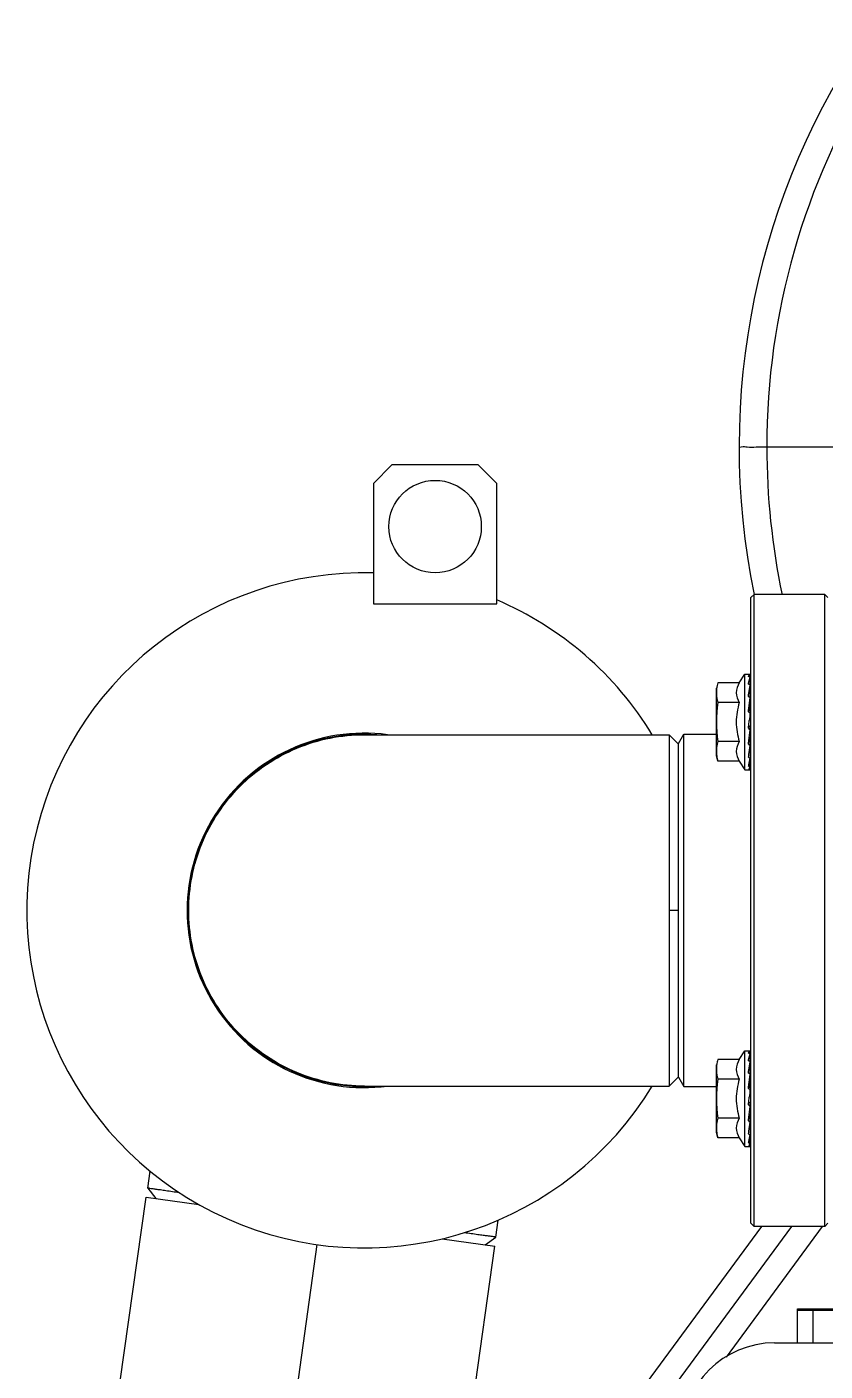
# Model space of a CAD drawing. Header units: millimetres. Extents: x 2513 to 2669, y 1505 to 1675.
# Drawn here: x 2524.7544 to 2525.012, y 1507.0437 to 1507.4773 of the extents above; entities that cross this region are included whole.
import ezdxf

# ---------------------------------------------------------------- set-up
doc = ezdxf.new("R2010")
doc.units = ezdxf.units.MM
doc.linetypes.add('CENTER', pattern=[0.6, 0.375, -0.075, 0.075, -0.075])
for name, color, linetype in [('02___PRT_ALL_AXES', 7, 'Continuous'), ('AXES', 7, 'Continuous'), ('CENTER_LINE', 7, 'Continuous'), ('DEFAULT_1', 7, 'CENTER')]:
    doc.layers.add(name, color=color, linetype=linetype)

msp = doc.modelspace()

# ---------------------------------------------------------------- linework, layer by layer
at = {"linetype": 'Continuous'}
for p, q in [((2524.993173700672, 1507.341822548703), (2525.030954410323, 1507.341822548303)), ((2524.989027209182, 1507.294248052179), (2524.988032966831, 1507.293253809828)), ((2524.988032966831, 1507.091422612453), (2524.988032966831, 1507.293253809828)), ((2524.989027209182, 1507.090428370102), (2524.989027209182, 1507.294248052179)), ((2525.01189478327, 1507.294248052179), (2524.989027209182, 1507.294248052179)), ((2525.01189478327, 1507.090428370102), (2525.01189478327, 1507.294248052179)), ((2525.012889025621, 1507.293253809828), (2525.01189478327, 1507.294248052179)), ((2524.987774223711, 1507.268491235483), (2524.987798636604, 1507.268489936012)), ((2524.98779484365, 1507.265013428758), (2524.987798636419, 1507.268489936008)), ((2524.987789755298, 1507.263207562475), (2524.988032966831, 1507.263131959919)), ((2524.987789755298, 1507.262667867781), (2524.988032966831, 1507.262525781455)), ((2524.987789755298, 1507.26097179252), (2524.987794364746, 1507.262665177465)), ((2524.987794364746, 1507.262665177465), (2524.987798636419, 1507.265013449883)), ((2524.987789755298, 1507.258323908399), (2524.987405596728, 1507.256282502319)), ((2524.987789755298, 1507.258323908399), (2524.988032966831, 1507.258106219517)), ((2524.987801686492, 1507.260962401448), (2524.988032966831, 1507.26078036013)), ((2524.987459463158, 1507.253080479114), (2524.98751805246, 1507.253599874037)), ((2524.987789755298, 1507.255043589321), (2524.987518071753, 1507.253599871846)), ((2524.987789755298, 1507.255043589321), (2524.988032966831, 1507.254825900439)), ((2524.863299563575, 1507.249010025182), (2524.961680832911, 1507.249010025182)), ((2524.961685544453, 1507.249009960162), (2524.961628184428, 1507.192338210838)), ((2524.964593672593, 1507.246101835929), (2524.961685615522, 1507.249009957104)), ((2524.964668271732, 1507.246176434385), (2524.966390350009, 1507.249159161435)), ((2524.966390349837, 1507.135517260747), (2524.966390349837, 1507.249159161534)), ((2524.966390349837, 1507.249159161534), (2524.976897452493, 1507.249159161534)), ((2524.987341849803, 1507.252021605081), (2524.988032966831, 1507.251440319576)), ((2524.987566304112, 1507.248702987722), (2524.988032966831, 1507.248357827944)), ((2524.987789755298, 1507.25152649018), (2524.988032966831, 1507.25133505779)), ((2524.964668271569, 1507.246027236529), (2524.964593672593, 1507.246101835929)), ((2524.964668271569, 1507.138499987802), (2524.964668271569, 1507.24617643448)), ((2524.987789755298, 1507.248196825039), (2524.988032966831, 1507.248054738712)), ((2524.987789755298, 1507.245456200654), (2524.987794637103, 1507.24363512767)), ((2524.987789755298, 1507.245456200654), (2524.988032966831, 1507.245380598099)), ((2524.987797561976, 1507.245974189532), (2524.988032966831, 1507.245844957743)), ((2524.987789755298, 1507.243635176774), (2524.988032966831, 1507.243635176774)), ((2524.987789755298, 1507.242953395755), (2524.988032966831, 1507.24302899831)), ((2524.98779308503, 1507.244274868738), (2524.988032966831, 1507.244204798204)), ((2524.987794510731, 1507.241383163599), (2524.987798636604, 1507.24140479213)), ((2524.987794637103, 1507.24363512767), (2524.987798636419, 1507.241404792233)), ((2524.987798636604, 1507.238668775073), (2524.987794671786, 1507.241383740451)), ((2524.987797333268, 1507.238665068172), (2524.987798636604, 1507.238668775073)), ((2524.98779744006, 1507.238668773621), (2524.987797613981, 1507.238531577289)), ((2524.987797613981, 1507.238531577289), (2524.987798636419, 1507.237671022221)), ((2524.961628184458, 1507.192338211572), (2524.96168554468, 1507.135666462128)), ((2524.964668527561, 1507.192338211349), (2524.961628454634, 1507.19233821136)), ((2524.987774223711, 1507.147006699535), (2524.987798636604, 1507.147005400064)), ((2524.98779484365, 1507.14352889281), (2524.987798636419, 1507.147005400061)), ((2524.987789755298, 1507.141723026527), (2524.988032966831, 1507.141647423972)), ((2524.987789755298, 1507.141183331834), (2524.988032966831, 1507.141041245507)), ((2524.987789755298, 1507.139487256572), (2524.987794364746, 1507.141180641518)), ((2524.987794364746, 1507.141180641518), (2524.987798636419, 1507.143528913936)), ((2524.961685616157, 1507.135666465503), (2524.964668271569, 1507.138649185761)), ((2524.964668271732, 1507.138499987896), (2524.966390350009, 1507.135517260846)), ((2524.987789755298, 1507.136839372451), (2524.987405596728, 1507.134797966371)), ((2524.987789755298, 1507.136839372451), (2524.988032966831, 1507.136621683569)), ((2524.987801686492, 1507.1394778655), (2524.988032966831, 1507.139295824182)), ((2524.863299563583, 1507.1356663971), (2524.961680832629, 1507.1356663971)), ((2524.966390349837, 1507.135517260747), (2524.976897452493, 1507.135517260747)), ((2524.987459463158, 1507.131595943167), (2524.98751805246, 1507.132115338089)), ((2524.987789755298, 1507.133559053374), (2524.987518071753, 1507.132115335898)), ((2524.987789755298, 1507.133559053374), (2524.988032966831, 1507.133341364491)), ((2524.987341849803, 1507.130537069134), (2524.988032966831, 1507.129955783628)), ((2524.987789755298, 1507.130041954232), (2524.988032966831, 1507.129850521842)), ((2524.987566304112, 1507.127218451775), (2524.988032966831, 1507.126873291997)), ((2524.987789755298, 1507.126712289091), (2524.988032966831, 1507.126570202764)), ((2524.987789755298, 1507.123971664706), (2524.987794637103, 1507.122150591722)), ((2524.987789755298, 1507.123971664706), (2524.988032966831, 1507.123896062151)), ((2524.987797561976, 1507.124489653584), (2524.988032966831, 1507.124360421795)), ((2524.987789755298, 1507.122150640827), (2524.988032966831, 1507.122150640827)), ((2524.987789755298, 1507.121468859807), (2524.988032966831, 1507.121544462362)), ((2524.98779308503, 1507.122790332791), (2524.988032966831, 1507.122720262257)), ((2524.987794510731, 1507.119898627651), (2524.987798636604, 1507.119920256182)), ((2524.987794637103, 1507.122150591722), (2524.987798636419, 1507.119920256286)), ((2524.987798636604, 1507.117184239125), (2524.987794671786, 1507.119899204503)), ((2524.987797333268, 1507.117180532224), (2524.987798636604, 1507.117184239125)), ((2524.98779744006, 1507.117184237673), (2524.987797613981, 1507.117047041342)), ((2524.987797613981, 1507.117047041342), (2524.987798636419, 1507.116186486273)), ((2524.793437112304, 1507.102757990383), (2524.79419828061, 1507.108173984293)), ((2524.793436514303, 1507.102753243887), (2524.79597510153, 1507.099384501046)), ((2524.90567768795, 1507.08698360591), (2524.906438821389, 1507.092399351734)), ((2524.991442180725, 1507.090428370102), (2524.934134725247, 1507.012628683333)), ((2525.011045532291, 1507.090428370102), (2524.979994362273, 1507.048273797349)), ((2524.988032966831, 1507.091422612453), (2524.989027209182, 1507.090428370102)), ((2525.01189478327, 1507.090428370102), (2524.989027209182, 1507.090428370102)), ((2525.012889025621, 1507.091422612453), (2525.01189478327, 1507.090428370102)), ((2524.90230815649, 1507.084440364745), (2524.905676954925, 1507.086978879317)), ((2525.003115623305, 1507.052846009212), (2525.003115623305, 1507.063782675079)), ((2525.003115623305, 1507.063782675079), (2525.190586446258, 1507.063782675079)), ((2525.003115623305, 1507.063434690256), (2525.190385941822, 1507.063434690256)), ((2525.008086835063, 1507.052846009212), (2525.008086835063, 1507.063782675079))]:
    msp.add_line(p, q, dxfattribs=at)
for centre, radius, start, end in [((2525.220854698305, 1507.341822548703), 0.2366296796799216, 145.0709268946882, 191.5943596067626), ((2525.220808338929, 1507.34230412036), 0.2276351454818509, 147.9286238963831, 180.1212117039052), ((2525.222691854844, 1507.341536241803), 0.2295183327456561, 179.9285277932984, 191.9230937579016), ((2524.045310520333, 1507.262818266948), 0.9424899509271835, 359.7267782529134, 359.886942713879), ((2525.170609071303, 1507.232966960211), 0.1842499149833654, 172.8332872488737, 173.5703438041374), ((2524.876134299948, 1507.256588467385), 0.1116661423961095, 359.2072994122537, 359.6741428202949), ((2524.8702292337, 1507.249935039744), 0.1175712930645658, 0.3249062990180055, 0.7755819966788062), ((2524.030358937242, 1507.243661510799), 0.9574415598040394, 0.112956468288714, 0.2714059503021519), ((2524.045310520333, 1507.141333731), 0.9424899509271835, 359.7267782529134, 359.886942713879), ((2525.170609071306, 1507.111482424263), 0.1842499149869446, 172.8332872488737, 173.5703438041374), ((2524.876134299948, 1507.135103931437), 0.1116661423961095, 359.2072994122537, 359.6741428202949), ((2524.8702292337, 1507.128450503796), 0.1175712930645658, 0.3249062990180055, 0.7755819966788062), ((2524.030358937242, 1507.122176974851), 0.9574415598040394, 0.112956468288714, 0.2714059503021519), ((2525.220854698305, 1506.797822846027), 0.254918951116987, 101.2011361508318, 78.89886385321802), ((2525.220854698305, 1506.797822846027), 0.2536602252505167, 101.2011361508318, 78.89886385321802)]:
    msp.add_arc(centre, radius, start, end, dxfattribs=at)
for centre, major_axis, ratio, start_param, end_param in [((2524.988032966831, 1507.253080479114), (0.0165640034145719, -0.01058250206511405), 0.6763322917000001, 1.991651255, 2.0227590262), ((2524.988032966831, 1507.253080479114), (0.01698607831278014, -0.01330813308857904), 0.457479294, 1.9279416692, 1.9590494403), ((2524.988032966831, 1507.253080479114), (0.01762197005379887, -0.01469094476624671), 0.2641499345, 1.8005379894, 1.8316457605), ((2524.988032966831, 1507.253080479114), (0.01799550968082056, -0.01533213171506529), 0.08639483460000001, 1.6572588475, 1.6883666186), ((2524.988032966831, 1507.253080479114), (0.01799550968082056, -0.01533213171506529), 0.08639483460000001, -1.5414152487, -1.5103074776), ((2524.988032966831, 1507.253080479114), (0.01762197005379887, -0.01469094476624671), 0.2641499345, -1.3981361068, -1.3670283357), ((2524.988032966831, 1507.253080479114), (0.01698607831278014, -0.01330813308857904), 0.457479294, -1.270732427, -1.2396246559), ((2524.988032966831, 1507.253080479114), (0.0165640034145719, -0.01058250206511405), 0.6763322917000001, -1.2070228412, -1.1759150598), ((2524.988032966831, 1507.253080479114), (0.01804419515597729, 0), 0.8540561835, -1.6148909337, -1.5837831626), ((2524.988032966831, 1507.131595943167), (0.0165640034145719, -0.01058250206511405), 0.6763322917000001, 1.991651255, 2.0227590262), ((2524.988032966831, 1507.131595943167), (0.01698607831278014, -0.01330813308857904), 0.457479294, 1.9279416692, 1.9590494403), ((2524.988032966831, 1507.131595943167), (0.01762197005379887, -0.01469094476624671), 0.2641499345, 1.8005379894, 1.8316457605), ((2524.988032966831, 1507.131595943167), (0.01799550968082056, -0.01533213171506529), 0.08639483460000001, 1.6572588475, 1.6883666186), ((2524.988032966831, 1507.131595943167), (0.01799550968082056, -0.01533213171506529), 0.08639483460000001, -1.5414152487, -1.5103074776), ((2524.988032966831, 1507.131595943167), (0.01762197005379887, -0.01469094476624671), 0.2641499345, -1.3981361068, -1.3670283357), ((2524.988032966831, 1507.131595943167), (0.01698607831278014, -0.01330813308857904), 0.457479294, -1.270732427, -1.2396246559), ((2524.988032966831, 1507.131595943167), (0.0165640034145719, -0.01058250206511405), 0.6763322917000001, -1.2070228412, -1.1759150598), ((2524.988032966831, 1507.131595943167), (0.01804419515597729, 0), 0.8540561835, -1.6148909337, -1.5837831626)]:
    msp.add_ellipse(centre, major_axis=major_axis, ratio=ratio, start_param=start_param, end_param=end_param, dxfattribs=at)
for points, knots in [([(2524.984246322512, 1507.34182256355), (2524.984250070139, 1507.341596444461), (2524.985646199418, 1507.34212996663), (2524.987006079593, 1507.341646651224), (2524.989997034855, 1507.341891289442), (2524.992033728899, 1507.341823671404), (2524.993173683604, 1507.341822546303)], [0, 0, 0, 0, 0.0759967488, 0.2925274461, 0.6169231097, 1, 1, 1, 1]), ([(2524.98723757295, 1507.267780115262), (2524.987305185222, 1507.267965782308), (2524.987401254425, 1507.268247899037), (2524.987664434029, 1507.268491309018), (2524.987774050242, 1507.26849123331)], [0, 0, 0, 0, 0.6431890294, 1, 1, 1, 1]), ([(2524.98723757295, 1507.265310981302), (2524.98727996121, 1507.265546830808), (2524.987429437597, 1507.266327207506), (2524.987602399927, 1507.267109080152), (2524.987798636604, 1507.267629080946)], [0, 0, 0, 0, 0.3012583607, 1, 1, 1, 1]), ([(2524.98723757295, 1507.261366668274), (2524.987281086757, 1507.261702198822), (2524.987443891889, 1507.26292123846), (2524.98762656624, 1507.264138564038), (2524.987798636604, 1507.265013449785)], [0, 0, 0, 0, 0.2750764276, 1, 1, 1, 1]), ([(2524.98723757295, 1507.256422918543), (2524.987281808455, 1507.256817840737), (2524.987453374132, 1507.258331530028), (2524.987637264454, 1507.259844121969), (2524.987798636604, 1507.260958526249)], [0, 0, 0, 0, 0.260855221, 1, 1, 1, 1]), ([(2524.806612639175, 1507.192338210838), (2524.806605998913, 1507.199629858539), (2524.809521974935, 1507.214478702225), (2524.822055555514, 1507.233343581931), (2524.840943181395, 1507.246040558575), (2524.855900443452, 1507.249009965223), (2524.863299354845, 1507.249009960162)], [0, 0, 0, 0, 0.2472837601, 0.4982745288, 0.7490786793, 1, 1, 1, 1]), ([(2524.98723757295, 1507.245970891229), (2524.98728311214, 1507.246340397641), (2524.987469764723, 1507.247884060245), (2524.987650686001, 1507.249428432574), (2524.987798636604, 1507.250601745743)], [0, 0, 0, 0, 0.2394369382, 1, 1, 1, 1]), ([(2524.98723757295, 1507.241723282395), (2524.987284089107, 1507.242010829663), (2524.987481275945, 1507.243284606764), (2524.987657750212, 1507.244561434616), (2524.987798636604, 1507.245549069352)], [0, 0, 0, 0, 0.2259921409, 1, 1, 1, 1]), ([(2524.98723757295, 1507.238845519101), (2524.987285831346, 1507.23901460192), (2524.987501506621, 1507.239853788976), (2524.987665098436, 1507.240705044807), (2524.987794510731, 1507.241383163599)], [0, 0, 0, 0, 0.2029975484, 1, 1, 1, 1]), ([(2524.98723757295, 1507.237684702069), (2524.987362744781, 1507.237735162951), (2524.987584716382, 1507.238091165593), (2524.987715651803, 1507.238432900612), (2524.987797333268, 1507.238665068172)], [0, 0, 0, 0, 0.3541545751, 1, 1, 1, 1]), ([(2524.863299353077, 1507.135666462129), (2524.855901110904, 1507.135666484694), (2524.840945160588, 1507.138635292453), (2524.822058651384, 1507.151330184474), (2524.809522726532, 1507.170194456558), (2524.806606615095, 1507.185044677077), (2524.806612431443, 1507.192338211572)], [0, 0, 0, 0, 0.250898498, 0.5016812717, 0.7526524018999999, 1, 1, 1, 1]), ([(2524.98723757295, 1507.146295579315), (2524.987305185222, 1507.146481246361), (2524.987401254425, 1507.146763363089), (2524.987664434029, 1507.14700677307), (2524.987774050242, 1507.147006697363)], [0, 0, 0, 0, 0.6431890294, 1, 1, 1, 1]), ([(2524.98723757295, 1507.143826445354), (2524.98727996121, 1507.144062294861), (2524.987429437597, 1507.144842671559), (2524.987602399927, 1507.145624544205), (2524.987798636604, 1507.146144544998)], [0, 0, 0, 0, 0.3012583607, 1, 1, 1, 1]), ([(2524.98723757295, 1507.139882132327), (2524.987281086757, 1507.140217662874), (2524.987443891889, 1507.141436702512), (2524.98762656624, 1507.14265402809), (2524.987798636604, 1507.143528913837)], [0, 0, 0, 0, 0.2750764276, 1, 1, 1, 1]), ([(2524.98723757295, 1507.134938382596), (2524.987281808455, 1507.135333304789), (2524.987453374132, 1507.13684699408), (2524.987637264454, 1507.138359586021), (2524.987798636604, 1507.139473990301)], [0, 0, 0, 0, 0.260855221, 1, 1, 1, 1]), ([(2524.98723757295, 1507.124486355282), (2524.98728311214, 1507.124855861694), (2524.987469764723, 1507.126399524297), (2524.987650686001, 1507.127943896627), (2524.987798636604, 1507.129117209795)], [0, 0, 0, 0, 0.2394369382, 1, 1, 1, 1]), ([(2524.98723757295, 1507.120238746448), (2524.987284089107, 1507.120526293715), (2524.987481275945, 1507.121800070816), (2524.987657750212, 1507.123076898669), (2524.987798636604, 1507.124064533404)], [0, 0, 0, 0, 0.2259921409, 1, 1, 1, 1]), ([(2524.98723757295, 1507.117360983153), (2524.987285831346, 1507.117530065972), (2524.987501506621, 1507.118369253028), (2524.987665098436, 1507.11922050886), (2524.987794510731, 1507.119898627651)], [0, 0, 0, 0, 0.2029975484, 1, 1, 1, 1]), ([(2524.98723757295, 1507.116200166121), (2524.987362744781, 1507.116250627004), (2524.987584716382, 1507.116606629646), (2524.987715651803, 1507.116948364664), (2524.987797333268, 1507.117180532224)], [0, 0, 0, 0, 0.3541545751, 1, 1, 1, 1]), ([(2524.803502915702, 1507.101265942432), (2524.802063415846, 1507.101474961041), (2524.800046018329, 1507.10176673212), (2524.797555046058, 1507.102134694997), (2524.796122470367, 1507.102337556697), (2524.795013871616, 1507.102521922923), (2524.794180087344, 1507.102600939368), (2524.793740129996, 1507.102750846517), (2524.793470628568, 1507.102707975757), (2524.793436569468, 1507.102753170685)], [0, 0, 0, 0, 0.4288420005, 0.6007348099, 0.7428419925, 0.8543751908, 0.93467493, 0.9833157523999999, 1, 1, 1, 1]), ([(2524.905676881362, 1507.086978823886), (2524.905631687591, 1507.086944770215), (2524.905384447216, 1507.087060260636), (2524.904920213882, 1507.087037429157), (2524.904096937668, 1507.087191298129), (2524.902980447666, 1507.08731964703), (2524.901547419971, 1507.087519519773), (2524.899051440058, 1507.087852426597), (2524.89703169884, 1507.088128038373), (2524.895590294127, 1507.088323904157)], [0, 0, 0, 0, 0.016682584, 0.0653223184, 0.1456209807, 0.2571534228, 0.3992593916, 0.5711525424, 1, 1, 1, 1])]:
    msp.add_open_spline(points, degree=3, knots=knots, dxfattribs=at)
for points in [[(2524.98723757295, 1507.251076021288), (2524.987311260995, 1507.251744204321), (2524.987384555227, 1507.252412431739), (2524.987459463158, 1507.253080479114)], [(2524.98723757295, 1507.12959148534), (2524.987311260995, 1507.130259668373), (2524.987384555227, 1507.130927895792), (2524.987459463158, 1507.131595943167)]]:
    msp.add_open_spline(points, degree=3, dxfattribs=at)
at = {"layer": '02___PRT_ALL_AXES', "linetype": 'Continuous'}
for p, q in [((2524.87220373287, 1507.336006230946), (2524.866238278761, 1507.330040776837)), ((2524.900042518715, 1507.336006230946), (2524.87220373287, 1507.336006230946)), ((2524.906007972825, 1507.330040776837), (2524.900042518715, 1507.336006230946)), ((2524.866238278761, 1507.330040776837), (2524.866238278761, 1507.291265325124)), ((2524.906007972825, 1507.291265325124), (2524.906007972825, 1507.330040776837)), ((2524.866238278761, 1507.291265325124), (2524.906007972825, 1507.291265325124))]:
    msp.add_line(p, q, dxfattribs=at)
msp.add_circle((2524.886123125793, 1507.316121383914), 0.01491363527394464, dxfattribs=at)
for radius, start, end in [(0.1088695374997959, 88.43005616866473, 328.6309461632114), (0.1088695374997959, 31.36908002724974, 66.87776387018316), (0.05716893521678778, 82.43957174435795, 277.5604282556339), (0.05682095039372907, 85.8497003396412, 274.1502996603588)]:
    msp.add_arc((2524.863255551706, 1507.192338211141), radius, start, end, dxfattribs=at)
at = {"layer": 'AXES', "linetype": 'Continuous'}
for p, q in [((2525.01189478327, 1507.294248052179), (2524.989027209182, 1507.294248052179)), ((2524.984282373854, 1507.26570905308), (2524.986044482128, 1507.268491235564)), ((2524.986044482128, 1507.237669722665), (2524.986044482128, 1507.268491235564)), ((2524.986044482128, 1507.268491235564), (2524.987774616269, 1507.268491235564)), ((2524.977370735781, 1507.26570905308), (2524.976897452493, 1507.264017144982)), ((2524.976897452493, 1507.242143813247), (2524.976897452493, 1507.264017144982)), ((2524.984282373854, 1507.26570905308), (2524.977370735781, 1507.26570905308)), ((2524.984282373854, 1507.259394766097), (2524.977370735781, 1507.259394766097)), ((2524.984282373854, 1507.246766192132), (2524.977370735781, 1507.246766192132)), ((2524.977370735781, 1507.240451905149), (2524.976897452493, 1507.242143813247)), ((2524.984282373854, 1507.240451905149), (2524.977370735781, 1507.240451905149)), ((2524.984282373854, 1507.240451905149), (2524.986044482128, 1507.237669722665)), ((2524.986044482128, 1507.237669722665), (2524.98723757295, 1507.237669722665)), ((2524.984282373854, 1507.144224517132), (2524.986044482128, 1507.147006699617)), ((2524.986044482128, 1507.116185186717), (2524.986044482128, 1507.147006699617)), ((2524.986044482128, 1507.147006699617), (2524.987774616269, 1507.147006699617)), ((2524.977370735781, 1507.144224517132), (2524.976897452493, 1507.142532609034)), ((2524.976897452493, 1507.120659277299), (2524.976897452493, 1507.142532609034)), ((2524.984282373854, 1507.144224517132), (2524.977370735781, 1507.144224517132)), ((2524.984282373854, 1507.13791023015), (2524.977370735781, 1507.13791023015)), ((2524.984282373854, 1507.125281656184), (2524.977370735781, 1507.125281656184)), ((2524.977370735781, 1507.118967369202), (2524.976897452493, 1507.120659277299)), ((2524.984282373854, 1507.118967369202), (2524.977370735781, 1507.118967369202)), ((2524.984282373854, 1507.118967369202), (2524.986044482128, 1507.116185186717)), ((2524.986044482128, 1507.116185186717), (2524.98723757295, 1507.116185186717)), ((2525.01189478327, 1507.090428370102), (2524.989027209182, 1507.090428370102)), ((2524.995658805668, 1507.052846009212), (2525.18232458289, 1507.052846009212))]:
    msp.add_line(p, q, dxfattribs=at)
for centre, radius, start, end in [((2525.019254977262, 1507.253080479114), 0.04235752476811096, 171.426894998396, 188.5731050016039), ((2524.987573538702, 1507.243612438043), 0.01067608674697366, 180.018190041534, 187.8242235208721), ((2524.988090510833, 1507.243694228633), 0.011199385640646, 187.8787160529546, 196.828565775016), ((2525.019254977262, 1507.131595943167), 0.04235752476811096, 171.426894998396, 188.5731050016039), ((2524.987573538703, 1507.122127902095), 0.01067608674747078, 180.018190041534, 187.8242235208721), ((2524.988090510833, 1507.122209692685), 0.01119938564034773, 187.8787160529546, 196.828565775016), ((2524.995658805668, 1507.023018738664), 0.02982727054788928, 90, 180)]:
    msp.add_arc(centre, radius, start, end, dxfattribs=at)
for points, knots in [([(2524.977370735781, 1507.26570905308), (2524.977292582299, 1507.265449847303), (2524.977020146739, 1507.264418695352), (2524.976897452493, 1507.263347458909), (2524.976897452493, 1507.262551909589)], [0, 0, 0, 0, 0.2539026988, 1, 1, 1, 1]), ([(2524.976897452493, 1507.262551909589), (2524.976897452493, 1507.261756360268), (2524.977020146739, 1507.260685123825), (2524.977292582299, 1507.259653971874), (2524.977370735781, 1507.259394766097)], [0, 0, 0, 0, 0.7460973012000001, 1, 1, 1, 1]), ([(2524.984282373854, 1507.26570905308), (2524.983711327421, 1507.264764939102), (2524.982863101991, 1507.262551975085), (2524.983711279821, 1507.260338958773), (2524.984282373854, 1507.259394766097)], [0, 0, 0, 0, 0.4999791618, 1, 1, 1, 1]), ([(2524.977370735781, 1507.246766192132), (2524.977292582299, 1507.246506986355), (2524.977020146739, 1507.245475834404), (2524.976897452493, 1507.244404597961), (2524.976897452493, 1507.243609048641)], [0, 0, 0, 0, 0.2539026988, 1, 1, 1, 1]), ([(2524.984282373854, 1507.246766192132), (2524.983711299912, 1507.245822032671), (2524.982863098158, 1507.243609038712), (2524.983711307127, 1507.24139605268), (2524.984282373854, 1507.240451905149)], [0, 0, 0, 0, 0.5000031588, 1, 1, 1, 1]), ([(2524.977370735781, 1507.144224517132), (2524.977292582299, 1507.143965311355), (2524.977020146739, 1507.142934159405), (2524.976897452493, 1507.141862922961), (2524.976897452493, 1507.141067373641)], [0, 0, 0, 0, 0.2539026988, 1, 1, 1, 1]), ([(2524.976897452493, 1507.141067373641), (2524.976897452493, 1507.140271824321), (2524.977020146739, 1507.139200587877), (2524.977292582299, 1507.138169435927), (2524.977370735781, 1507.13791023015)], [0, 0, 0, 0, 0.7460973012000001, 1, 1, 1, 1]), ([(2524.984282373854, 1507.144224517132), (2524.983711327421, 1507.143280403154), (2524.982863101991, 1507.141067439137), (2524.983711279821, 1507.138854422825), (2524.984282373854, 1507.13791023015)], [0, 0, 0, 0, 0.4999791618, 1, 1, 1, 1]), ([(2524.977370735781, 1507.125281656184), (2524.977292582299, 1507.125022450407), (2524.977020146739, 1507.123991298457), (2524.976897452493, 1507.122920062013), (2524.976897452493, 1507.122124512693)], [0, 0, 0, 0, 0.2539026988, 1, 1, 1, 1]), ([(2524.984282373854, 1507.125281656184), (2524.983711299912, 1507.124337496724), (2524.982863098158, 1507.122124502765), (2524.983711307127, 1507.119911516732), (2524.984282373854, 1507.118967369202)], [0, 0, 0, 0, 0.5000031588, 1, 1, 1, 1])]:
    msp.add_open_spline(points, degree=3, knots=knots, dxfattribs=at)
for points in [[(2524.984282373854, 1507.259394766097), (2524.983665574308, 1507.257355250429), (2524.983287199269, 1507.255211222139), (2524.983287199269, 1507.253080479114)], [(2524.983287199269, 1507.253080479114), (2524.983287199269, 1507.250949736089), (2524.983665574308, 1507.2488057078), (2524.984282373854, 1507.246766192132)], [(2524.984282373854, 1507.13791023015), (2524.983665574308, 1507.135870714482), (2524.983287199269, 1507.133726686192), (2524.983287199269, 1507.131595943167)], [(2524.983287199269, 1507.131595943167), (2524.983287199269, 1507.129465200142), (2524.983665574308, 1507.127321171852), (2524.984282373854, 1507.125281656184)]]:
    msp.add_open_spline(points, degree=3, dxfattribs=at)
at = {"layer": 'CENTER_LINE', "linetype": 'Continuous'}
for p, q in [((2524.784432976934, 1507.039761827106), (2524.792873656196, 1507.099820380762)), ((2524.792873656196, 1507.099820380762), (2524.809929351251, 1507.097423359143)), ((2524.888354180741, 1507.086401468145), (2524.905409601816, 1507.08400448503)), ((2524.896968922555, 1507.023945931375), (2524.905409601816, 1507.08400448503))]:
    msp.add_line(p, q, dxfattribs=at)
at = {"layer": 'CENTER_LINE', "linetype": 'CENTER'}
msp.add_line((2524.840700949744, 1507.03185387924), (2524.848103859368, 1507.084528318236), dxfattribs=at)
at = {"layer": 'DEFAULT_1', "linetype": 'CENTER'}
msp.add_line((2524.940488790364, 1507.007948262127), (2525.001243856508, 1507.090428370102), dxfattribs=at)

doc.saveas('drawing.dxf')
